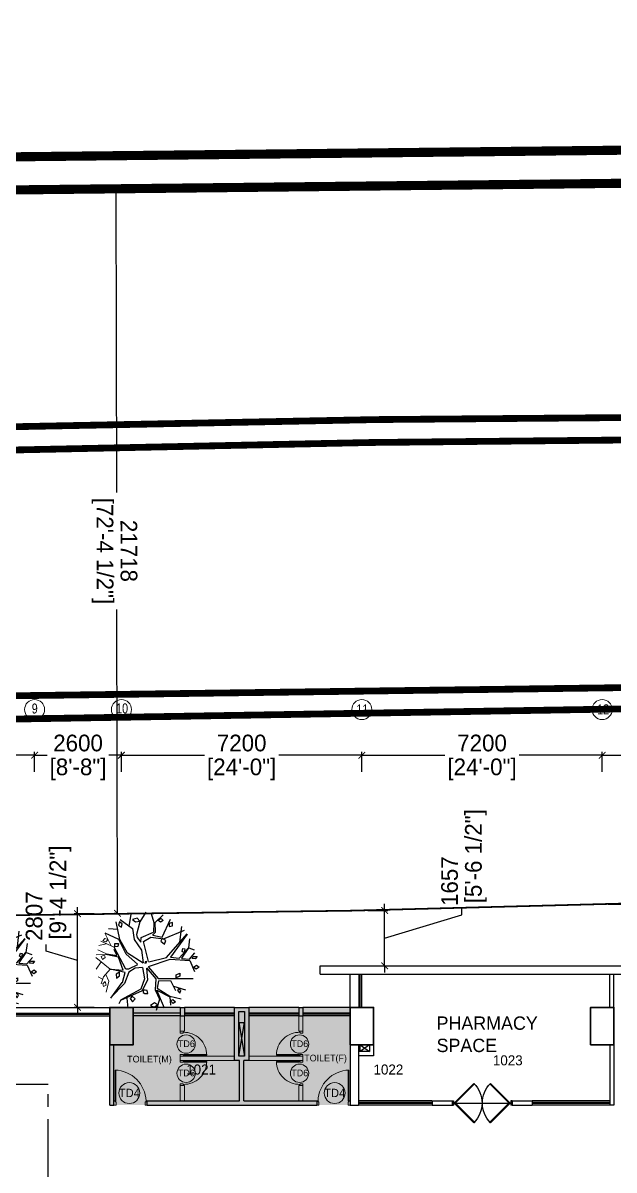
# Model space of a CAD drawing. Header units: millimetres. Extents: x 221017 to 6120115, y -1189702 to 83047459.
# Drawn here: x 3035820 to 3053524, y 68821 to 103188 of the extents above; entities that cross this region are included whole.
import ezdxf

# ---------------------------------------------------------------- set-up
doc = ezdxf.new("R2010")
doc.units = ezdxf.units.MM
doc.header["$LTSCALE"] = 150
doc.header["$MEASUREMENT"] = 0
doc.header["$PDMODE"] = 35
doc.header["$PDSIZE"] = -20
for name, pattern in [('BORDER', [1.75, 0.5, -0.25, 0.5, -0.25, 0, -0.25]), ('CENTERX2', [4, 2.5, -0.5, 0.5, -0.5]), ('HIDDEN', [0.375, 0.25, -0.125]), ('HIDDEN2', [0.1875, 0.125, -0.0625])]:
    doc.linetypes.add(name, pattern=pattern)
doc.layers.get('0').update_dxf_attribs({"linetype": 'CONTINUOUS', "lineweight": 9})
doc.layers.get('DEFPOINTS').update_dxf_attribs({"linetype": 'HIDDEN'})
for name, color, linetype in [('1', 7, 'CONTINUOUS'), ('door', 131, 'CONTINUOUS'), ('GLASS PLAN', 160, 'CONTINUOUS'), ('grid text', 14, 'CONTINUOUS'), ('LOW WALL', 40, 'CONTINUOUS'), ('Propoerty Line', 3, 'BORDER'), ('ROAD', 1, 'CONTINUOUS'), ('TEXT', 7, 'CONTINUOUS')]:
    doc.layers.add(name, color=color, linetype=linetype)
for name, color, linetype, lineweight in [('A_DOOR', 130, 'CONTINUOUS', 9), ('CAR', 32, 'CONTINUOUS', 9), ('CENTRE DIM', 5, 'CONTINUOUS', 9), ('CENTRE SYMBOL', 24, 'CONTINUOUS', 9), ('col new', 1, 'CONTINUOUS', 35), ('DIM', 7, 'CONTINUOUS', 13), ('Door Window Schedule', 173, 'CONTINUOUS', 9), ('False Ceiling_Toilet (T Ceiling with plastic wood board)', 246, 'CONTINUOUS', 9), ('Room Numbering', 253, 'CONTINUOUS', 9), ('section line', 254, 'CONTINUOUS', 30), ('SQ FT', 7, 'CONTINUOUS', 9), ('WALL', 7, 'CONTINUOUS', 30)]:
    doc.layers.add(name, color=color, linetype=linetype, lineweight=lineweight)
doc.layers.add('landscape', color=7, linetype='CONTINUOUS', lineweight=18, true_color=0x050505)
doc.styles.add('ATTR', font='romans.shx', dxfattribs={"width": 0.8, "height": 0.7})
doc.styles.get("Standard").update_dxf_attribs({"font": 'GOTHIC.TTF', "width": 0.8})
doc.styles.add('Text Layout', font='GOTHIC.TTF')
doc.dimstyles.new('scale 50mm NEW', dxfattribs={"dimscale": 0, "dimtxt": 500, "dimasz": 200, "dimexe": 100, "dimexo": 100, "dimgap": 100, "dimtad": 0, "dimdec": 0, "dimzin": 1, "dimdsep": 46, "dimtxsty": 'Text Layout', "dimblk": 'ARCHTICK', "dimcen": 0.09, "dimclrd": 256, "dimclre": 256, "dimadec": 0, "dimazin": 0, "dimtfac": 1, "dimtdec": 0, "dimtmove": 1, "dimatfit": 0, "dimfxl": 0, "dimtolj": 1, "dimtzin": 0, "dimarcsym": 0})

# ---------------------------------------------------------------- blocks, each defined once
blk = doc.blocks.new('LAND1-G4')
at = {"layer": '1', "color": 7}
for p, q in [((2641.7, 2421.336), (2634.423, 2409.533)), ((2647.627, 2420.818), (2651.662, 2407.652)), ((2610.582, 2388.373), (2606.18, 2409.533)), ((2610.948, 2412.354), (2625.62, 2401.539)), ((2621.585, 2404.361), (2624.153, 2418.467)), ((2634.423, 2409.533), (2630.388, 2394.486)), ((2651.295, 2397.307), (2651.662, 2408.593)), ((2652.395, 2409.063), (2652.762, 2396.837)), ((2653.22, 2409.18), (2662.39, 2418.115)), ((2661.198, 2391.195), (2671.101, 2412.825)), ((2609.481, 2388.373), (2592.976, 2395.897)), ((2608.014, 2400.599), (2597.011, 2401.069)), ((2625.62, 2401.539), (2627.821, 2388.373)), ((2630.388, 2394.486), (2631.122, 2390.724)), ((2636.257, 2390.724), (2650.928, 2397.307)), ((2652.762, 2396.837), (2649.828, 2393.546)), ((2650.194, 2393.546), (2661.198, 2391.195)), ((2663.032, 2389.314), (2687.973, 2399.658)), ((2666.333, 2366.743), (2691.274, 2395.427)), ((2691.274, 2394.956), (2671.101, 2367.213)), ((2684.305, 2403.891), (2682.104, 2385.082)), ((2617.917, 2353.107), (2603.613, 2379.439)), ((2618.284, 2370.975), (2609.481, 2388.373)), ((2619.751, 2371.916), (2610.582, 2388.373)), ((2627.821, 2388.373), (2636.623, 2375.677)), ((2631.122, 2390.724), (2635.523, 2385.082)), ((2635.523, 2385.082), (2636.257, 2390.724)), ((2638.824, 2386.022), (2647.627, 2391.195)), ((2645.059, 2362.041), (2638.824, 2386.022)), ((2647.627, 2391.195), (2663.032, 2389.314)), ((2681.738, 2366.273), (2692.741, 2378.499)), ((2692.741, 2378.499), (2684.305, 2366.273)), ((2693.108, 2378.499), (2694.575, 2389.314)), ((2693.108, 2378.499), (2699.71, 2376.147)), ((2608.748, 2367.213), (2593.71, 2370.505)), ((2594.443, 2371.445), (2606.914, 2369.094)), ((2606.547, 2370.505), (2603.613, 2376.618)), ((2606.914, 2369.094), (2606.547, 2370.505)), ((2614.616, 2351.696), (2608.748, 2367.213)), ((2631.855, 2358.75), (2618.284, 2370.975)), ((2638.457, 2360.16), (2619.751, 2371.916)), ((2636.623, 2375.677), (2638.457, 2360.63)), ((2645.059, 2355.928), (2670.734, 2364.862)), ((2645.426, 2361.571), (2666.333, 2366.743)), ((2670.734, 2364.862), (2694.208, 2363.452)), ((2671.101, 2367.213), (2681.738, 2366.273)), ((2684.305, 2365.803), (2693.842, 2364.862)), ((2693.842, 2364.862), (2700.444, 2372.386)), ((2616.817, 2348.875), (2598.845, 2353.107)), ((2599.211, 2353.107), (2614.616, 2351.696)), ((2620.852, 2353.107), (2617.917, 2353.107)), ((2631.855, 2358.279), (2620.852, 2353.107)), ((2628.921, 2354.047), (2621.219, 2349.345)), ((2637.724, 2354.988), (2628.921, 2354.047)), ((2637.724, 2354.988), (2639.925, 2341.351)), ((2642.492, 2354.518), (2653.862, 2341.351)), ((2642.492, 2354.047), (2643.592, 2339.941)), ((2645.059, 2355.458), (2656.43, 2341.822)), ((2694.208, 2363.452), (2700.077, 2350.285)), ((2599.578, 2318.311), (2613.516, 2337.119)), ((2613.883, 2337.119), (2616.817, 2348.875)), ((2621.219, 2349.345), (2616.083, 2335.709)), ((2639.925, 2341.351), (2635.523, 2329.126)), ((2643.592, 2339.941), (2637.357, 2326.774)), ((2653.862, 2341.351), (2652.762, 2328.185)), ((2656.796, 2339), (2655.329, 2330.066)), ((2656.43, 2341.822), (2698.243, 2341.822)), ((2656.796, 2339), (2671.101, 2339.47)), ((2671.101, 2339.47), (2677.336, 2327.245)), ((2616.083, 2335.709), (2599.578, 2318.781)), ((2635.523, 2329.126), (2611.315, 2315.959)), ((2637.357, 2326.774), (2611.315, 2315.489)), ((2652.762, 2328.185), (2657.897, 2316.9)), ((2654.596, 2328.185), (2663.765, 2306.555)), ((2654.963, 2327.715), (2670.367, 2319.721)), ((2655.329, 2330.066), (2670.367, 2320.662)), ((2674.769, 2332.417), (2689.073, 2328.185)), ((2611.315, 2315.489), (2609.481, 2311.257)), ((2619.018, 2318.311), (2620.118, 2306.085)), ((2657.897, 2316.9), (2654.229, 2303.264)), ((2670.367, 2320.662), (2683.938, 2317.37)), ((2670.367, 2319.721), (2671.101, 2309.847))]:
    blk.add_line(p, q, dxfattribs=at)
for points in [[(2610.215, 2409.533), (2609.115, 2405.771), (2612.416, 2403.42), (2613.516, 2407.182)], [(2631.305, 2413.883), (2625.803, 2412.472), (2629.471, 2409.651), (2634.606, 2410.591)], [(2655.971, 2411.649), (2660.006, 2413.53), (2662.573, 2411.179), (2659.272, 2409.298)], [(2673.714, 2408.887), (2669.588, 2407.711), (2669.588, 2404.184), (2673.714, 2404.772)], [(2604.484, 2379.498), (2604.484, 2383.612), (2609.069, 2383.612), (2608.152, 2380.086)], [(2661.335, 2389.49), (2659.501, 2386.551), (2664.086, 2383.024), (2665.462, 2387.139)], [(2687.469, 2372.445), (2685.177, 2374.208), (2686.093, 2377.735), (2688.386, 2377.147)], [(2697.143, 2365.803), (2698.243, 2368.154), (2703.011, 2368.154), (2700.811, 2365.333)], [(2642.859, 2362.041), (2641.025, 2361.571), (2640.658, 2360.16), (2642.125, 2360.63)], [(2698.885, 2355.458), (2702.553, 2357.809), (2705.487, 2355.458), (2702.186, 2353.107)], [(2609.94, 2349.345), (2606.272, 2346.994), (2606.639, 2342.292), (2610.307, 2345.113)], [(2678.07, 2342.645), (2678.07, 2345.936), (2682.471, 2348.287), (2682.471, 2344.525)], [(2638.457, 2327.833), (2638.457, 2325.011), (2640.291, 2323.601), (2643.959, 2323.601), (2643.226, 2327.362), (2641.025, 2327.833)], [(2681.05, 2330.125), (2679.675, 2327.186), (2682.426, 2324.247), (2683.801, 2327.186)], [(2625.115, 2320.72), (2622.823, 2317.781), (2625.574, 2313.667), (2628.783, 2317.194)], [(2655.834, 2310.141), (2652.166, 2312.492), (2647.123, 2309.553), (2651.707, 2307.202)], [(2671.422, 2314.843), (2674.173, 2316.606), (2677.382, 2313.667), (2674.631, 2311.904)]]:
    blk.add_lwpolyline(points, close=True, dxfattribs=at)
blk = doc.blocks.new('DEC8')
for p, q in [((-48.049, 33.856), (-41.447, 20.219)), ((-56.852, 14.576), (-46.582, 9.874)), ((-46.949, 21.63), (-55.751, 19.749)), ((-37.412, 17.868), (-53.184, 24.921)), ((-42.18, -8.464), (-59.052, 5.172)), ((-47.315, 8.934), (-58.686, 8.464)), ((-52.817, 0), (-58.686, -8.464)), ((-42.18, -8.464), (-50.25, -17.869)), ((-51.35, -20.69), (-56.485, -17.869)), ((-50.25, -17.869), (-52.817, -26.332)), ((-47.315, -15.047), (-43.648, -23.041)), ((-43.648, -23.041), (-46.949, -36.207))]:
    blk.add_line(p, q)
for points in [[(-44.381, 26.802), (-48.416, 28.213), (-50.983, 25.392), (-47.315, 23.981)], [(-48.783, 8.464), (-52.817, 6.583), (-51.35, 2.821), (-48.049, 5.172)], [(-48.049, -23.511), (-50.983, -26.332), (-49.883, -29.624), (-46.949, -27.743)]]:
    blk.add_lwpolyline(points, close=True)
blk.add_blockref('LAND1-G4', (-2641.025, -2361.571))
at = {"style": 'ATTR', "width": 0.8, "flags": 9}
blk.add_attdef('ESTCODE', (0, 0), '', height=0.7, dxfattribs=at)
blk = doc.blocks.new('_ARCHTICK')
at = {"color": 0, "linetype": 'ByBlock', "const_width": 0.15}
blk.add_lwpolyline([(-0.5, -0.5), (0.5, 0.5)], dxfattribs=at)
blk = doc.blocks.new('*D173')
at = {"layer": 'CENTRE DIM', "lineweight": -2, "transparency": 16777216}
for p, q in [((3031570, 80749), (3031570, 81349)), ((3031570, 81249), (3032753, 81249)), ((3036170, 81249), (3034986, 81249)), ((3036170, 80749), (3036170, 81349))]:
    blk.add_line(p, q, dxfattribs=at)
at = {"layer": 'DEFPOINTS', "color": 0, "transparency": 16777216}
for p in [(3036170, 81249), (3031570, 80424), (3036170, 80424)]:
    blk.add_point(p, dxfattribs=at)
at = {"layer": 'CENTRE DIM', "lineweight": -2, "transparency": 16777216, "xscale": 200, "yscale": 200, "zscale": 200, "rotation": 180}
blk.add_blockref('_ARCHTICK', (3031570, 81249), dxfattribs=at)
at = {"layer": 'CENTRE DIM', "lineweight": -2, "transparency": 16777216, "xscale": 200, "yscale": 200, "zscale": 200}
blk.add_blockref('_ARCHTICK', (3036170, 81249), dxfattribs=at)
at = {"layer": 'CENTRE DIM', "color": 0, "transparency": 16777216, "char_height": 500, "attachment_point": 5, "style": 'Text Layout'}
for s, insert in [('\\A1;4600', (3033870, 81612)), ('\\A1;[15\'-4"]', (3033870, 80825))]:
    blk.add_mtext(s, dxfattribs=dict(at, insert=insert))
blk = doc.blocks.new('*D174')
at = {"layer": 'CENTRE DIM', "lineweight": -2, "transparency": 16777216}
for p, q in [((3038770, 80749), (3038770, 81349)), ((3038770, 81249), (3041253, 81249)), ((3045970, 81249), (3043486, 81249)), ((3045970, 80749), (3045970, 81349))]:
    blk.add_line(p, q, dxfattribs=at)
at = {"layer": 'DEFPOINTS', "color": 0, "transparency": 16777216}
for p in [(3045970, 81249), (3038770, 80424), (3045970, 80424)]:
    blk.add_point(p, dxfattribs=at)
at = {"layer": 'CENTRE DIM', "lineweight": -2, "transparency": 16777216, "xscale": 200, "yscale": 200, "zscale": 200, "rotation": 180}
blk.add_blockref('_ARCHTICK', (3038770, 81249), dxfattribs=at)
at = {"layer": 'CENTRE DIM', "lineweight": -2, "transparency": 16777216, "xscale": 200, "yscale": 200, "zscale": 200}
blk.add_blockref('_ARCHTICK', (3045970, 81249), dxfattribs=at)
at = {"layer": 'CENTRE DIM', "color": 0, "transparency": 16777216, "char_height": 500, "attachment_point": 5, "style": 'Text Layout'}
for s, insert in [('\\A1;7200', (3042370, 81612)), ('\\A1;[24\'-0"]', (3042370, 80825))]:
    blk.add_mtext(s, dxfattribs=dict(at, insert=insert))
blk = doc.blocks.new('*D175')
at = {"layer": 'CENTRE DIM', "lineweight": -2, "transparency": 16777216}
for p, q in [((3045970, 80749), (3045970, 81349)), ((3045970, 81249), (3048453, 81249)), ((3053170, 81249), (3050686, 81249)), ((3053170, 80749), (3053170, 81349))]:
    blk.add_line(p, q, dxfattribs=at)
at = {"layer": 'DEFPOINTS', "color": 0, "transparency": 16777216}
for p in [(3053170, 81249), (3045970, 80424), (3053170, 80424)]:
    blk.add_point(p, dxfattribs=at)
at = {"layer": 'CENTRE DIM', "lineweight": -2, "transparency": 16777216, "xscale": 200, "yscale": 200, "zscale": 200, "rotation": 180}
blk.add_blockref('_ARCHTICK', (3045970, 81249), dxfattribs=at)
at = {"layer": 'CENTRE DIM', "lineweight": -2, "transparency": 16777216, "xscale": 200, "yscale": 200, "zscale": 200}
blk.add_blockref('_ARCHTICK', (3053170, 81249), dxfattribs=at)
at = {"layer": 'CENTRE DIM', "color": 0, "transparency": 16777216, "char_height": 500, "attachment_point": 5, "style": 'Text Layout'}
for s, insert in [('\\A1;7200', (3049570, 81612)), ('\\A1;[24\'-0"]', (3049570, 80825))]:
    blk.add_mtext(s, dxfattribs=dict(at, insert=insert))
blk = doc.blocks.new('*D177')
at = {"layer": 'CENTRE DIM', "lineweight": -2, "transparency": 16777216}
for p, q in [((3053170, 80749), (3053170, 81349)), ((3053170, 81249), (3055653, 81249)), ((3060370, 81249), (3057886, 81249)), ((3060370, 80749), (3060370, 81349))]:
    blk.add_line(p, q, dxfattribs=at)
at = {"layer": 'DEFPOINTS', "color": 0, "transparency": 16777216}
for p in [(3060370, 81249), (3053170, 80424), (3060370, 80424)]:
    blk.add_point(p, dxfattribs=at)
at = {"layer": 'CENTRE DIM', "lineweight": -2, "transparency": 16777216, "xscale": 200, "yscale": 200, "zscale": 200, "rotation": 180}
blk.add_blockref('_ARCHTICK', (3053170, 81249), dxfattribs=at)
at = {"layer": 'CENTRE DIM', "lineweight": -2, "transparency": 16777216, "xscale": 200, "yscale": 200, "zscale": 200}
blk.add_blockref('_ARCHTICK', (3060370, 81249), dxfattribs=at)
at = {"layer": 'CENTRE DIM', "color": 0, "transparency": 16777216, "char_height": 500, "attachment_point": 5, "style": 'Text Layout'}
for s, insert in [('\\A1;7200', (3056770, 81612)), ('\\A1;[24\'-0"]', (3056770, 80825))]:
    blk.add_mtext(s, dxfattribs=dict(at, insert=insert))
blk = doc.blocks.new('*D190')
at = {"layer": 'CENTRE DIM', "lineweight": -2, "transparency": 16777216}
for p, q in [((3036170, 80749), (3036170, 81349)), ((3036170, 81249), (3036546, 81249)), ((3038770, 81249), (3038393, 81249)), ((3038770, 80749), (3038770, 81349))]:
    blk.add_line(p, q, dxfattribs=at)
at = {"layer": 'DEFPOINTS', "color": 0, "transparency": 16777216}
for p in [(3038770, 81249), (3036170, 80424), (3038770, 80484)]:
    blk.add_point(p, dxfattribs=at)
at = {"layer": 'CENTRE DIM', "lineweight": -2, "transparency": 16777216, "xscale": 200, "yscale": 200, "zscale": 200, "rotation": 180}
blk.add_blockref('_ARCHTICK', (3036170, 81249), dxfattribs=at)
at = {"layer": 'CENTRE DIM', "lineweight": -2, "transparency": 16777216, "xscale": 200, "yscale": 200, "zscale": 200}
blk.add_blockref('_ARCHTICK', (3038770, 81249), dxfattribs=at)
at = {"layer": 'CENTRE DIM', "color": 0, "transparency": 16777216, "char_height": 500, "attachment_point": 5, "style": 'Text Layout'}
for s, insert in [('\\A1;2600', (3037470, 81612)), ('\\A1;[8\'-8"]', (3037470, 80825))]:
    blk.add_mtext(s, dxfattribs=dict(at, insert=insert))
blk = doc.blocks.new('*D215')
at = {"layer": 'DEFPOINTS', "color": 0, "ltscale": 0.5, "transparency": 16777216}
for p in [(3037455, 76500), (3038770, 76500), (3038770, 73693)]:
    blk.add_point(p, dxfattribs=at)
at = {"layer": 'DIM', "lineweight": -2, "ltscale": 0.5, "transparency": 16777216}
for p, q in [((3037455, 76500), (3037455, 76700)), ((3037955, 76500), (3037355, 76500)), ((3037455, 73693), (3037455, 76500)), ((3037455, 73693), (3037455, 76500)), ((3036518, 75377), (3036518, 75577)), ((3037455, 75097), (3036518, 75377)), ((3037955, 73693), (3037355, 73693)), ((3037455, 73693), (3037455, 73493))]:
    blk.add_line(p, q, dxfattribs=at)
at = {"layer": 'DIM', "lineweight": -2, "ltscale": 0.5, "transparency": 16777216, "xscale": 200, "yscale": 200, "zscale": 200}
for p, rotation in [((3037455, 76500), 270), ((3037455, 73693), 90)]:
    blk.add_blockref('_ARCHTICK', p, dxfattribs=dict(at, rotation=rotation))
at = {"layer": 'DIM', "color": 0, "ltscale": 0.5, "transparency": 16777216, "char_height": 500, "attachment_point": 5, "rotation": 90, "style": 'Text Layout'}
for s, insert in [('\\A1;[9\'-4 1/2"]', (3036942, 77135)), ('\\A1;2807', (3036156, 76429))]:
    blk.add_mtext(s, dxfattribs=dict(at, insert=insert))
blk = doc.blocks.new('*U36')
at = {"layer": 'A_DOOR'}
blk.add_lwpolyline([(2.4, 42, 0.006179), (1.5, 42), (1.5, 5), (2.4, 5)], format="xyb", close=True, dxfattribs=at)
for points in [[(2.5, 4), (1.5, 4), (1.5, 5), (0, 5), (0, 0), (2.5, 0)], [(40, 5), (38.5, 5), (38.5, 4), (37.5, 4), (37.5, 0), (40, 0)]]:
    blk.add_lwpolyline(points, close=True, dxfattribs=at)
blk.add_arc((0.1, 3.6), 38.4, 2.0931, 87.9069, dxfattribs=at)
blk = doc.blocks.new('TOILET DOOR')
at = {"layer": 'A_DOOR'}
blk.add_lwpolyline([(15221.3, -118993.6), (15221.3, -119025.6), (15222.3, -119025.6), (15222.3, -118993.6)], dxfattribs=at)
for points in [[(15222.3, -119026.6), (15221.3, -119026.6), (15221.3, -119025.6), (15219.8, -119025.6), (15219.8, -119030.6), (15222.3, -119030.6)], [(15254.8, -119025.6), (15253.3, -119025.6), (15253.3, -119026.6), (15252.3, -119026.6), (15252.3, -119030.6), (15254.8, -119030.6)]]:
    blk.add_lwpolyline(points, close=True, dxfattribs=at)
blk.add_arc((15221.3, -119025.6), 32, 358.2092, 90, dxfattribs=at)
blk = doc.blocks.new('*D256')
at = {"layer": 'DEFPOINTS', "color": 0, "ltscale": 0.5, "transparency": 16777216}
for p in [(3045970, 76600), (3046653, 76600), (3045970, 74943)]:
    blk.add_point(p, dxfattribs=at)
at = {"layer": 'DIM', "lineweight": -2, "ltscale": 0.5, "transparency": 16777216}
for p, q in [((3046653, 76600), (3046653, 76800)), ((3048962, 76465), (3048962, 76665)), ((3046153, 76600), (3046753, 76600)), ((3046653, 74943), (3046653, 76600)), ((3046653, 74943), (3046653, 76600)), ((3046653, 75772), (3048962, 76465)), ((3046153, 74943), (3046753, 74943)), ((3046653, 74943), (3046653, 74743))]:
    blk.add_line(p, q, dxfattribs=at)
at = {"layer": 'DIM', "lineweight": -2, "ltscale": 0.5, "transparency": 16777216, "xscale": 200, "yscale": 200, "zscale": 200}
for p, rotation in [((3046653, 76600), 270), ((3046653, 74943), 90)]:
    blk.add_blockref('_ARCHTICK', p, dxfattribs=dict(at, rotation=rotation))
at = {"layer": 'DIM', "color": 0, "ltscale": 0.5, "transparency": 16777216, "char_height": 500, "attachment_point": 5, "rotation": 90, "style": 'Text Layout'}
for s, insert in [('\\A1;[5\'-6 1/2"]', (3049386, 78223)), ('\\A1;1657', (3048600, 77477))]:
    blk.add_mtext(s, dxfattribs=dict(at, insert=insert))
blk = doc.blocks.new('*D258')
at = {"layer": 'DEFPOINTS', "color": 0, "ltscale": 0.5, "transparency": 16777216}
for p in [(3053170, 76789), (3053848, 76789), (3053170, 74943)]:
    blk.add_point(p, dxfattribs=at)
at = {"layer": 'DIM', "lineweight": -2, "ltscale": 0.5, "transparency": 16777216}
for p, q in [((3053848, 76789), (3053848, 76989)), ((3053348, 76789), (3053948, 76789)), ((3053848, 74943), (3053848, 76789)), ((3053848, 74943), (3053848, 76789)), ((3056158, 76559), (3056158, 76759)), ((3053848, 75866), (3056158, 76559)), ((3053348, 74943), (3053948, 74943)), ((3053848, 74943), (3053848, 74743))]:
    blk.add_line(p, q, dxfattribs=at)
at = {"layer": 'DIM', "lineweight": -2, "ltscale": 0.5, "transparency": 16777216, "xscale": 200, "yscale": 200, "zscale": 200}
for p, rotation in [((3053848, 76789), 270), ((3053848, 74943), 90)]:
    blk.add_blockref('_ARCHTICK', p, dxfattribs=dict(at, rotation=rotation))
at = {"layer": 'DIM', "color": 0, "ltscale": 0.5, "transparency": 16777216, "char_height": 500, "attachment_point": 5, "rotation": 90, "style": 'Text Layout'}
for s, insert in [('\\A1;[6\'-2"]', (3056582, 77683)), ('\\A1;1846', (3055795, 77566))]:
    blk.add_mtext(s, dxfattribs=dict(at, insert=insert))
blk = doc.blocks.new('*D797')
at = {"layer": 'DEFPOINTS', "color": 0, "ltscale": 0.5, "transparency": 16777216}
for p in [(3039738, 98231), (3038653, 76511), (3039791, 76514)]:
    blk.add_point(p, dxfattribs=at)
at = {"layer": 'SQ FT', "linetype": 'Continuous', "lineweight": -2, "ltscale": 0.5, "transparency": 16777216}
for p, q in [((3038611, 98228), (3038501, 98228)), ((3038601, 98228), (3038623, 89120)), ((3038653, 76511), (3038631, 85619)), ((3038663, 76511), (3038553, 76511))]:
    blk.add_line(p, q, dxfattribs=at)
at = {"layer": 'SQ FT', "lineweight": -2, "ltscale": 0.5, "transparency": 16777216, "xscale": 200, "yscale": 200, "zscale": 200}
for p, rotation in [((3038601, 98228), 90.13823338218153), ((3038653, 76511), 270.1382333821816)]:
    blk.add_blockref('_ARCHTICK', p, dxfattribs=dict(at, rotation=rotation))
at = {"layer": 'SQ FT', "color": 0, "ltscale": 0.5, "transparency": 16777216, "char_height": 500, "attachment_point": 5, "rotation": 270.1382, "style": 'Text Layout'}
for s, insert in [('\\A1;[72\'-4 1/2"]', (3038203, 87369)), ('\\A1;21718', (3038990, 87370))]:
    blk.add_mtext(s, dxfattribs=dict(at, insert=insert))
blk = doc.blocks.new('TD 4')
at = {"layer": 'Door Window Schedule', "ltscale": 0.5}
blk.add_circle((3039006, 71235), 313, dxfattribs=at)
at = {"layer": 'Door Window Schedule', "ltscale": 0.5, "insert": (3039007, 71363), "char_height": 250, "width": 784.46, "attachment_point": 2}
blk.add_mtext('{\\W1;TD4}', dxfattribs=at)
blk = doc.blocks.new('TD 6')
at = {"layer": 'Door Window Schedule', "ltscale": 0.5}
blk.add_circle((3044104, 72595), 275, dxfattribs=at)
at = {"layer": 'Door Window Schedule', "ltscale": 0.5, "insert": (3044111, 72706), "char_height": 200, "width": 627.56, "attachment_point": 2}
blk.add_mtext('{\\W1;TD6}', dxfattribs=at)
blk = doc.blocks.new('D72')
at = {"layer": 'door'}
for p, q in [((0, 4.9), (1.5, 4.9)), ((0, -0.1), (0, 4.9)), ((0, 0.4), (0, 4.5)), ((1.5, -0.1), (1.5, 4.9)), ((1.5, 0.9), (1.5, 0.9)), ((2.5, 2.4), (3.4, 2.4)), ((69.5, 2.4), (68.6, 2.4)), ((70.5, 0.9), (70.5, 4.9)), ((72, 4.9), (70.5, 4.9)), ((70.5, -0.1), (70.5, 0.9)), ((70.5, 0.9), (70.5, 0.9)), ((72, -0.1), (72, 4.9)), ((72, 0.4), (72, 4.5)), ((0, -0.1), (1.5, -0.1)), ((72, -0.1), (70.5, -0.1))]:
    blk.add_line(p, q, dxfattribs=at)
at = {"layer": 'door', "linetype": 'HIDDEN2', "ltscale": 10}
blk.add_line((1.5, 2.4), (70.5, 2.4), dxfattribs=at)
at = {"layer": 'door', "ltscale": 10}
for points in [[(26.7, 25.3, 0.007036), (26.1, 26), (2.5, 2.4), (3.2, 1.8)], [(45.3, 25.3, -0.007036), (45.9, 26), (69.5, 2.4), (68.8, 1.8)], [(26.7, -20.5, -0.007036), (26.1, -21.1), (2.5, 2.4), (3.2, 3.1)], [(45.3, -20.5, 0.007036), (45.9, -21.1), (69.5, 2.4), (68.8, 3.1)]]:
    blk.add_lwpolyline(points, format="xyb", close=True, dxfattribs=at)
for centre, start, end in [((2.5, 2.4), 315, 45), ((69.5, 2.4), 135, 225)]:
    blk.add_arc(centre, 33.3, start, end, dxfattribs=at)

msp = doc.modelspace()

# ---------------------------------------------------------------- hatches: boundary and pattern name
at = {"layer": 'False Ceiling_Toilet (T Ceiling with plastic wood board)', "ltscale": 0.5}
msp.add_hatch(color=256, dxfattribs=at).paths.add_polyline_path([(3038419.8, 70768.2), (3045619.8, 70768.2), (3045619.8, 73693.2), (3038419.8, 73693.2)])

# ---------------------------------------------------------------- linework, layer by layer
at = {"layer": 'CAR', "ltscale": 0.5}
for p, q in [((3040532.3, 73443.2), (3040532.3, 72980.7)), ((3040657.3, 73443.2), (3040657.3, 72980.7)), ((3044082.3, 73443.2), (3044082.3, 72980.7)), ((3044207.3, 73443.2), (3044207.3, 72980.7)), ((3040657.3, 72980.7), (3040532.3, 72980.7)), ((3044207.3, 72980.7), (3044082.3, 72980.7)), ((3042157.3, 72230.7), (3040532.3, 72230.7)), ((3040532.3, 72230.7), (3040532.3, 72105.7)), ((3044207.3, 72230.7), (3042582.3, 72230.7)), ((3044207.3, 72230.7), (3044207.3, 72105.7)), ((3042157.3, 72105.7), (3040532.3, 72105.7)), ((3044207.3, 72105.7), (3042582.3, 72105.7)), ((3040532.3, 71355.7), (3040532.3, 70893.2)), ((3040657.3, 71355.7), (3040532.3, 71355.7)), ((3040657.3, 71355.7), (3040657.3, 70893.2)), ((3044082.3, 71355.7), (3044082.3, 70893.2)), ((3044207.3, 71355.7), (3044082.3, 71355.7)), ((3044207.3, 71355.7), (3044207.3, 70893.2))]:
    msp.add_line(p, q, dxfattribs=at)
at = {"layer": 'CENTRE SYMBOL', "lineweight": 13}
for centre in [(3036169.8, 82616.8), (3038769.8, 82616.8), (3045969.8, 82616.8), (3053169.8, 82616.8)]:
    msp.add_circle(centre, 300, dxfattribs=at)
at = {"layer": 'col new', "linetype": 'Continuous', "ltscale": 0.5}
for points in [[(3038419.8, 72568.2), (3039119.8, 72568.2), (3039119.8, 73693.2), (3038419.8, 73693.2)], [(3045619.8, 72568.2), (3046319.8, 72568.2), (3046319.8, 73693.2), (3045619.8, 73693.2)], [(3052819.8, 72568.2), (3053519.8, 72568.2), (3053519.8, 73693.2), (3052819.8, 73693.2)]]:
    msp.add_lwpolyline(points, close=True, dxfattribs=at)
at = {"layer": 'GLASS PLAN', "ltscale": 0.5}
for p, q in [((3045894.8, 73693.2), (3045894.8, 74693.2)), ((3045919.8, 73693.2), (3045919.8, 74693.2)), ((3031919.8, 73518.2), (3038419.8, 73518.2)), ((3031919.8, 73493.2), (3038419.8, 73493.2)), ((3040532.3, 73518.2), (3039119.8, 73518.2)), ((3042157.3, 73518.2), (3040657.3, 73518.2)), ((3042157.3, 73493.2), (3040657.3, 73493.2)), ((3044082.3, 73518.2), (3042582.3, 73518.2)), ((3044082.3, 73493.2), (3042582.3, 73493.2)), ((3045619.8, 73518.2), (3044207.3, 73518.2)), ((3045619.8, 73493.2), (3044207.3, 73493.2)), ((3048065.1, 70893.2), (3045869.8, 70893.2)), ((3048065.1, 70843.2), (3045869.8, 70843.2)), ((3048065.1, 70818.2), (3045869.8, 70818.2)), ((3048074.4, 70893.2), (3048074.4, 70768.2)), ((3050474.4, 70893.2), (3050474.4, 70768.2)), ((3053394.8, 70893.2), (3051074.4, 70893.2)), ((3053394.8, 70843.2), (3051074.4, 70843.2)), ((3053394.8, 70818.2), (3051074.4, 70818.2)), ((3048065.1, 70768.2), (3045869.8, 70768.2)), ((3053394.8, 70768.2), (3051074.4, 70768.2))]:
    msp.add_line(p, q, dxfattribs=at)
at = {"layer": 'LOW WALL', "ltscale": 0.5}
for p, q in [((3045619.8, 73693.2), (3045619.8, 74693.2)), ((3045969.8, 73693.2), (3045969.8, 74693.2)), ((3031919.8, 73693.2), (3038419.8, 73693.2)), ((3040532.3, 73693.2), (3039119.8, 73693.2)), ((3042157.3, 73693.2), (3040657.3, 73693.2)), ((3044082.3, 73693.2), (3042582.3, 73693.2)), ((3045619.8, 73693.2), (3044207.3, 73693.2)), ((3031919.8, 73443.2), (3038419.8, 73443.2)), ((3040532.3, 73443.2), (3039119.8, 73443.2)), ((3042157.3, 73443.2), (3040657.3, 73443.2)), ((3042282.3, 73243.2), (3042457.3, 72230.7)), ((3042282.3, 72230.7), (3042457.3, 73243.2)), ((3042282.3, 73243.2), (3042457.3, 73243.2)), ((3044082.3, 73443.2), (3042582.3, 73443.2)), ((3045619.8, 73443.2), (3044207.3, 73443.2)), ((3045919.8, 72368.2), (3045919.8, 72568.2)), ((3045919.8, 72568.2), (3046194.8, 72368.2)), ((3046194.8, 72568.2), (3045919.8, 72368.2))]:
    msp.add_line(p, q, dxfattribs=at)
at = {"layer": 'Propoerty Line', "lineweight": 15, "const_width": 50.8}
msp.add_lwpolyline([(3161844.4, 78551.2), (3154667, 78700.2), (3148816.9, 78732), (3148830.2, 78216.8), (3146116.4, 78337.4), (3146034.5, 78606.9), (3143039.1, 78664.9), (3132365.2, 78646.2), (3126495.8, 78729.7), (3126538.3, 79315.4), (3119865.3, 79063.9), (3105125.3, 78540.9), (3102366, 78398.2), (3084940.7, 77789.6), (3072634.4, 77330.8), (3058171.4, 76920.2), (3045662.2, 76592.4), (3033919, 76434.7)], dxfattribs=at)
msp.add_lwpolyline([(3161844.4, 78551.2), (3154667, 78700.2), (3148816.9, 78732), (3148830.2, 78216.8), (3146116.4, 78337.4), (3146034.5, 78606.9), (3143039.1, 78664.9), (3132365.2, 78646.2), (3126495.8, 78729.7), (3126538.3, 79315.4), (3119865.3, 79063.9), (3105125.3, 78540.9), (3102366, 78398.2), (3084940.7, 77789.6), (3072634.4, 77330.8), (3058171.4, 76920.2), (3045662.2, 76592.4), (3033919, 76434.7)], dxfattribs=at)
at = {"layer": 'ROAD', "lineweight": 15, "const_width": 274.3}
for points in [[(3080900.4, 102251.9), (3075322.9, 101536.1), (3056708.5, 99407.2), (3028122.3, 99096), (3007523.6, 98190.5), (3006898.2, 103050.5)], [(3084708.1, 101741.2), (3075442.3, 100552), (3056770.4, 98416.5), (3028149.4, 98105), (3008685.3, 97249.4)]]:
    msp.add_lwpolyline(points, dxfattribs=at)
at = {"layer": 'ROAD', "color": 102, "lineweight": 15, "const_width": 203.2}
for points in [[(3190485.6, 95487.1), (3164324.1, 95438.1), (3132071.1, 93687.4), (3094345, 92365), (3070560, 91739.5), (3058385.5, 91401.6), (3046405.9, 91304.9), (3034359.4, 91067.1), (3022381.5, 91042.6), (3013935.7, 91210.6), (2999974.3, 91510.6), (2987164.7, 91734.8)], [(3094308.9, 91732.7), (3070486, 91020.2), (3058374.6, 90737.8), (3046307.3, 90619.2), (3034302.4, 90367.8), (3022303, 90442.1), (3013996.1, 90582.3), (3000128.4, 90898.1), (2987118.1, 91201.1)], [(3200488.4, 87578.5), (3190456.7, 87373.9), (3166021.7, 87379), (3134796.9, 85675.7), (3082412.4, 83929.2), (3058546.2, 83337.5), (3034507.9, 83016.3), (3022545.6, 82969.9), (3010633.6, 83241.3), (2986509, 83802.4), (2973811.4, 84343.9), (2956172.5, 85054.2), (2941562.5, 86374.8), (2940044.5, 86481.8)], [(2941538.9, 85708), (2956093.8, 84428.3), (2973927.3, 83575.5), (2986635.7, 83209.9), (3010629, 82627.1), (3022545.6, 82371.7), (3034461.4, 82314.5), (3058521.5, 82716.1), (3082524, 83303.9), (3135035.2, 85055.3), (3166073.8, 86777.8), (3190482.6, 86694.7), (3200512.3, 86903.1)]]:
    msp.add_lwpolyline(points, dxfattribs=at)
at = {"layer": 'section line', "linetype": 'CENTERX2', "ltscale": 5}
for p, q in [((3036574.7, 71384.4), (2977792, 71384.4)), ((3036574.7, 62466.7), (3036574.7, 71384.4))]:
    msp.add_line(p, q, dxfattribs=at)
at = {"layer": 'WALL', "ltscale": 0.5}
for p, q in [((3044719.8, 74943.2), (3070894.8, 74943.2)), ((3044719.8, 74693.2), (3044719.8, 74943.2)), ((3044719.8, 74693.2), (3069269.8, 74693.2)), ((3053394.8, 73693.2), (3053394.8, 74693.2)), ((3053519.8, 73693.2), (3053519.8, 74693.2)), ((3040532.3, 73693.2), (3040532.3, 73443.2)), ((3040532.3, 73693.2), (3040657.3, 73693.2)), ((3040657.3, 73693.2), (3040657.3, 73443.2)), ((3044082.3, 73693.2), (3044082.3, 73443.2)), ((3044082.3, 73693.2), (3044207.3, 73693.2)), ((3044207.3, 73693.2), (3044207.3, 73443.2)), ((3040532.3, 73443.2), (3040657.3, 73443.2)), ((3044082.3, 73443.2), (3044207.3, 73443.2)), ((3038419.8, 70768.2), (3038419.8, 72568.2)), ((3038544.8, 70768.2), (3038544.8, 72568.2)), ((3045619.8, 72568.2), (3045619.8, 70768.2)), ((3045869.8, 72568.2), (3045869.8, 70768.2)), ((3046194.8, 72568.2), (3046194.8, 72368.2)), ((3046319.8, 72568.2), (3046319.8, 72243.2)), ((3053394.8, 72568.2), (3053394.8, 70768.2)), ((3053519.8, 72568.2), (3053519.8, 70768.2)), ((3046194.8, 72368.2), (3045869.8, 72368.2)), ((3046319.8, 72243.2), (3045869.8, 72243.2)), ((3042307.3, 70893.2), (3042307.3, 72105.7)), ((3042432.3, 70893.2), (3042432.3, 72105.7)), ((3039544.8, 70893.2), (3042307.3, 70893.2)), ((3039544.8, 70768.2), (3039544.8, 70893.2)), ((3042432.3, 70893.2), (3044619.8, 70893.2)), ((3044619.8, 70893.2), (3044619.8, 70768.2)), ((3048074.4, 70893.2), (3048074.4, 70768.2)), ((3048074.4, 70893.2), (3048674.4, 70893.2)), ((3048674.4, 70893.2), (3048674.4, 70768.2)), ((3050474.4, 70893.2), (3050474.4, 70768.2)), ((3050474.4, 70893.2), (3051074.4, 70893.2)), ((3051074.4, 70893.2), (3051074.4, 70768.2)), ((3038419.8, 70768.2), (3038544.8, 70768.2)), ((3039544.8, 70768.2), (3044619.8, 70768.2)), ((3045619.8, 70768.2), (3045869.8, 70768.2)), ((3048074.4, 70768.2), (3048674.4, 70768.2)), ((3050474.4, 70768.2), (3051074.4, 70768.2)), ((3053519.8, 70768.2), (3053394.8, 70768.2))]:
    msp.add_line(p, q, dxfattribs=at)
msp.add_lwpolyline([(3042307.3, 72105.7), (3042157.3, 72105.7), (3042157.3, 73693.2), (3042582.3, 73693.2), (3042582.3, 72105.7), (3042432.3, 72105.7)], dxfattribs=at)
msp.add_lwpolyline([(3042282.3, 73568.2), (3042457.3, 73568.2), (3042457.3, 72230.7), (3042282.3, 72230.7)], close=True, dxfattribs=at)

# ---------------------------------------------------------------- block references
for p in [(-3396, 0), (0, 0), (-3396, -875), (0, -875)]:
    msp.add_blockref('TD 6', p)
at = {"layer": 'A_DOOR', "yscale": 25, "zscale": 25}
for p, xscale in [((3038544.8, 70768.2), 25), ((3045619.8, 70768.2), -25)]:
    msp.add_blockref('*U36', p, dxfattribs=dict(at, xscale=xscale))
at = {"layer": 'door', "xscale": -25, "yscale": 25, "zscale": 25, "rotation": 180}
msp.add_blockref('D72', (3048674.4, 70889.4), dxfattribs=at)
at = {"layer": 'Door Window Schedule'}
for p in [(0, -106.8), (6150.3, -106.8)]:
    msp.add_blockref('TD 4', p, dxfattribs=at)
at = {"layer": 'landscape', "xscale": 25, "yscale": 25, "zscale": 25}
for p in [(3034616.3, 74916.3), (3039483.9, 75056.3)]:
    msp.add_blockref('DEC8', p, dxfattribs=at)
at = {"layer": 'WALL', "yscale": 21.42857142857974}
for p, xscale, zscale, rotation in [((5591188, -253908.1), -21.42857142857974, 21.42857142857143, 270), ((493551.5, -253908.1), 21.42857142857974, 21.42857142857974, 90), ((5591188, 398244.4), 21.42857142857974, 21.42857142857974, 270), ((493551.5, 398244.4), -21.42857142857974, 21.42857142857143, 90)]:
    msp.add_blockref('TOILET DOOR', p, dxfattribs=dict(at, xscale=xscale, zscale=zscale, rotation=rotation))

# ---------------------------------------------------------------- texts
at = {"layer": 'grid text', "lineweight": 13, "char_height": 300, "attachment_point": 1}
for s, insert in [('9', (3036083.4, 82798.2)), ('10', (3038610.8, 82802.1)), ('11', (3045808.8, 82774.8)), ('12', (3053019.4, 82776.1))]:
    msp.add_mtext(s, dxfattribs=dict(at, insert=insert))
at = {"layer": 'Room Numbering', "ltscale": 0.5, "char_height": 300, "width": 4242.713, "attachment_point": 2}
for s, insert in [('{\\W1;1023}', (3050341.3, 72258.7)), ('{\\W1;1021}', (3041156.2, 71983.3)), ('{\\W1;1022}', (3046765.5, 71983.3))]:
    msp.add_mtext(s, dxfattribs=dict(at, insert=insert))
at = {"layer": 'TEXT', "ltscale": 0.5}
for s, insert, char_height, width, attachment_point in [('{\\W1;PHARMACY \\PSPACE }', (3048208.4, 73422.8), 400, 6914.098, 1), ('{\\W1;TOILET(M)}', (3040278.5, 72245.5), 200, 3808.155, 3), ('{\\W1;TOILET(F)}', (3045522.4, 72276.9), 200, 3808.155, 3)]:
    msp.add_mtext(s, dxfattribs=dict(at, insert=insert, char_height=char_height, width=width, attachment_point=attachment_point))

# ---------------------------------------------------------------- dimensions: what is measured, and where the dimension line sits
at = {"layer": 'CENTRE DIM'}
for base, p1, p2, picture, middle in [((3036169.8, 81249.4), (3031569.8, 80424.5), (3036169.8, 80424.5), '*D173', (3033869.8, 81249.4)), ((3038769.8, 81249.4), (3036169.8, 80424.5), (3038769.8, 80484.5), '*D190', (3037469.8, 81249.4)), ((3045969.8, 81249.4), (3038769.8, 80424.5), (3045969.8, 80424.5), '*D174', (3042369.8, 81249.4)), ((3053169.8, 81249.4), (3045969.8, 80424.5), (3053169.8, 80424.5), '*D175', (3049569.8, 81249.4)), ((3060369.8, 81249.4), (3053169.8, 80424.5), (3060369.8, 80424.5), '*D177', (3056769.8, 81249.4))]:
    dim = msp.add_linear_dim(base=base, p1=p1, p2=p2, dimstyle='scale 50mm NEW', override={"dimscale": 1, "dimpost": '\\X'}, dxfattribs=at)
    dim.commit()
    dim.dimension.update_dxf_attribs({"geometry": picture, "text_midpoint": middle})
at = {"layer": 'DIM', "ltscale": 0.5}
for base, p1, p2, picture, middle in [((3046652.9, 76600.4), (3045969.8, 74943.2), (3045969.8, 76600.4), '*D256', (3048962.5, 76764.7)), ((3037455, 76499.8), (3038769.8, 73693.2), (3038769.8, 76499.8), '*D215', (3036518.5, 75677.5)), ((3053848.2, 76789.1), (3053169.8, 74943.2), (3053169.8, 76789.1), '*D258', (3056157.7, 76859))]:
    dim = msp.add_linear_dim(base=base, p1=p1, p2=p2, angle=90, dimstyle='scale 50mm NEW', override={"dimscale": 1, "dimpost": '\\X'}, dxfattribs=at)
    dim.commit()
    dim.dimension.update_dxf_attribs({"geometry": picture, "text_midpoint": middle})
at = {"layer": 'SQ FT', "ltscale": 0.5}
dim = msp.add_aligned_dim(p1=(3039738.2, 98231.2), p2=(3039790.6, 76513.5), distance=-1137.2, dimstyle='scale 50mm NEW', override={"dimscale": 1, "dimpost": '\\X', "dimfxl": 10}, dxfattribs=at)
dim.commit()
dim.dimension.update_dxf_attribs({"geometry": '*D797', "text_midpoint": (3038627.2, 87369.6)})

doc.saveas('drawing.dxf')
